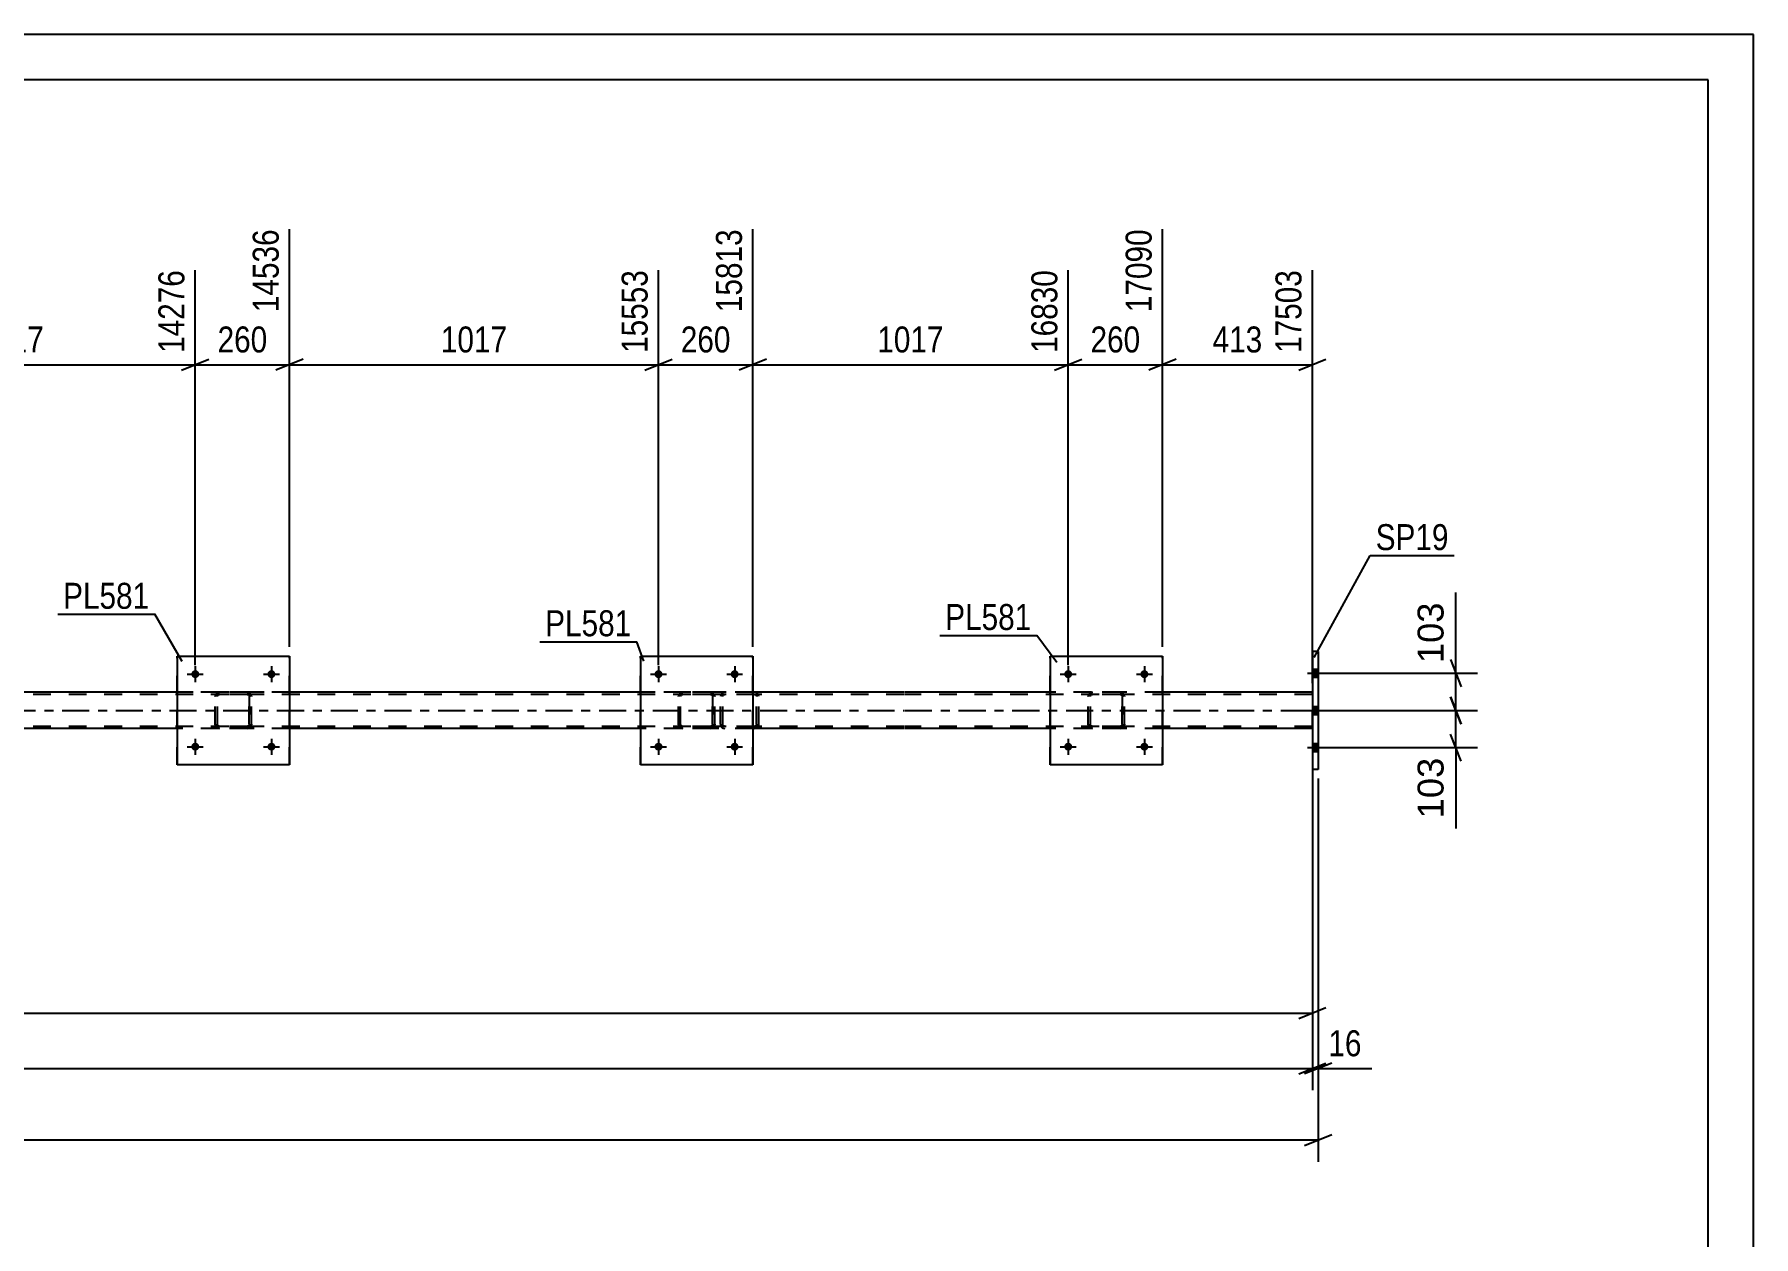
# Model space of a CAD drawing. Header units: millimetres. Extents: x -116 to 725, y -402 to 192.
# Drawn here: x 535.7 to 725.3, y 59.2 to 191.7 of the extents above; entities that cross this region are included whole.
import ezdxf

# ---------------------------------------------------------------- set-up
doc = ezdxf.new("R2010")
doc.units = ezdxf.units.MM
doc.linetypes.add('DXK_LINE_DOT2', pattern=[3.9198, 1.9599, -1.9599])
doc.linetypes.add('DXK_LINE_DOT3', pattern=[5.9187, 2.979, -0.9799, 0.9799, -0.9799])
doc.styles.add('Arial', font='ARIAL.TTF', dxfattribs={"height": 0.2})
doc.styles.add('Arial Narrow', font='ARIALN.TTF', dxfattribs={"height": 0.2})

# ---------------------------------------------------------------- blocks, each defined once
blk = doc.blocks.new('Unknown-200057545-1133')
at = {"color": 5, "linetype": 'Continuous'}
for p, q in [((725.28, 191.75), (-115.72, 191.75)), ((725.28, -402.25), (725.28, 191.75)), ((720.28, 186.75), (-110.72, 186.75)), ((720.28, -397.25), (720.28, 186.75))]:
    blk.add_line(p, q, dxfattribs=at)
blk = doc.blocks.new('Bolt-200057545-6669 - 6662')
at = {"linetype": 'Continuous'}
for points in [[(650.14, 113.19, -1), (649.26, 113.19, -1)], [(658.54, 113.19, -1), (657.66, 113.19, -1)]]:
    blk.add_hatch(color=1, dxfattribs=at).paths.add_polyline_path(points)
at = {"color": 1, "linetype": 'Continuous'}
for p, q in [((649.7, 114.07), (649.7, 112.31)), ((658.1, 114.07), (658.1, 112.31)), ((648.82, 113.19), (650.58, 113.19)), ((657.22, 113.19), (658.98, 113.19))]:
    blk.add_line(p, q, dxfattribs=at)
blk = doc.blocks.new('Part-200057545-6709 - 6662')
at = {"color": 7, "linetype": 'DXK_LINE_DOT2'}
for p, q in [((651.9, 118.71), (651.93, 118.89)), ((651.93, 118.89), (651.9, 118.71)), ((651.9, 115.67), (651.9, 118.71)), ((651.9, 115.67), (651.9, 118.71)), ((652.14, 118.71), (652.16, 118.8)), ((652.14, 115.67), (652.14, 118.71)), ((652.14, 115.67), (652.14, 118.71)), ((652.16, 118.8), (652.21, 118.88)), ((652.19, 119.15), (652.38, 119.19)), ((652.38, 119.19), (652.19, 119.15)), ((652.21, 118.88), (652.29, 118.93)), ((652.29, 118.93), (652.38, 118.95)), ((655.42, 119.19), (652.38, 119.19)), ((655.42, 118.95), (652.38, 118.95)), ((655.42, 119.19), (655.6, 119.15)), ((655.6, 119.15), (655.42, 119.19)), ((655.42, 118.95), (655.51, 118.93)), ((655.51, 118.93), (655.59, 118.88)), ((655.59, 118.88), (655.64, 118.8)), ((655.64, 118.8), (655.66, 118.71)), ((655.66, 115.67), (655.66, 118.71)), ((655.66, 118.71), (655.66, 115.67)), ((655.86, 118.89), (655.9, 118.71)), ((655.9, 118.71), (655.86, 118.89)), ((655.9, 115.67), (655.9, 118.71)), ((655.9, 115.67), (655.9, 118.71)), ((651.93, 115.48), (651.9, 115.67)), ((651.9, 115.67), (651.93, 115.48)), ((652.16, 115.57), (652.14, 115.67)), ((655.66, 115.67), (655.64, 115.57)), ((655.9, 115.67), (655.86, 115.48)), ((655.86, 115.48), (655.9, 115.67)), ((652.21, 115.5), (652.16, 115.57)), ((652.38, 115.19), (652.19, 115.22)), ((652.19, 115.22), (652.38, 115.19)), ((652.29, 115.44), (652.21, 115.5)), ((652.38, 115.43), (652.29, 115.44)), ((655.42, 115.43), (652.38, 115.43)), ((655.42, 115.19), (652.38, 115.19)), ((655.51, 115.44), (655.42, 115.43)), ((655.6, 115.22), (655.42, 115.19)), ((655.42, 115.19), (655.6, 115.22)), ((655.59, 115.5), (655.51, 115.44)), ((655.64, 115.57), (655.59, 115.5))]:
    blk.add_line(p, q, dxfattribs=at)
at = {"color": 7, "linetype": 'DXK_LINE_DOT3'}
blk.add_line((653.9, 117.19), (653.9, 117.19), dxfattribs=at)
at = {"color": 7, "linetype": 'DXK_LINE_DOT2'}
for centre, start, end in [((652.38, 118.71), 112.5, 157.5), ((652.38, 118.71), 112.5, 157.5), ((655.42, 118.71), 22.5, 67.5), ((655.42, 118.71), 22.5, 67.5), ((652.38, 115.67), 202.5, 247.5), ((652.38, 115.67), 202.5, 247.5), ((655.42, 115.67), 292.5, 337.5), ((655.42, 115.67), 292.5, 337.5)]:
    blk.add_arc(centre, 0.48, start, end, dxfattribs=at)
blk = doc.blocks.new('Bolt-200057545-6668 - 6662')
at = {"linetype": 'Continuous'}
for points in [[(650.14, 121.19, -1), (649.26, 121.19, -1)], [(658.54, 121.19, -1), (657.66, 121.19, -1)]]:
    blk.add_hatch(color=1, dxfattribs=at).paths.add_polyline_path(points)
at = {"color": 1, "linetype": 'Continuous'}
for p, q in [((649.7, 122.07), (649.7, 120.31)), ((658.1, 122.07), (658.1, 120.31)), ((648.82, 121.19), (650.58, 121.19)), ((657.22, 121.19), (658.98, 121.19))]:
    blk.add_line(p, q, dxfattribs=at)
blk = doc.blocks.new('Bolt-200057545-6670 - 6662')
at = {"linetype": 'Continuous'}
for points in [[(604.96, 121.19, -1), (604.08, 121.19, -1)], [(613.36, 121.19, -1), (612.48, 121.19, -1)]]:
    blk.add_hatch(color=1, dxfattribs=at).paths.add_polyline_path(points)
at = {"color": 1, "linetype": 'Continuous'}
for p, q in [((604.52, 122.07), (604.52, 120.31)), ((612.92, 122.07), (612.92, 120.31)), ((603.64, 121.19), (605.4, 121.19)), ((612.04, 121.19), (613.8, 121.19))]:
    blk.add_line(p, q, dxfattribs=at)
blk = doc.blocks.new('Bolt-200057545-6671 - 6662')
at = {"linetype": 'Continuous'}
for points in [[(604.96, 113.19, -1), (604.08, 113.19, -1)], [(613.36, 113.19, -1), (612.48, 113.19, -1)]]:
    blk.add_hatch(color=1, dxfattribs=at).paths.add_polyline_path(points)
at = {"color": 1, "linetype": 'Continuous'}
for p, q in [((604.52, 114.07), (604.52, 112.31)), ((612.92, 114.07), (612.92, 112.31)), ((603.64, 113.19), (605.4, 113.19)), ((612.04, 113.19), (613.8, 113.19))]:
    blk.add_line(p, q, dxfattribs=at)
blk = doc.blocks.new('Bolt-200057545-6672 - 6662')
at = {"linetype": 'Continuous'}
for points in [[(553.88, 121.19, -1), (553, 121.19, -1)], [(562.28, 121.19, -1), (561.4, 121.19, -1)]]:
    blk.add_hatch(color=1, dxfattribs=at).paths.add_polyline_path(points)
at = {"color": 1, "linetype": 'Continuous'}
for p, q in [((553.44, 122.07), (553.44, 120.31)), ((561.84, 122.07), (561.84, 120.31)), ((552.56, 121.19), (554.32, 121.19)), ((560.96, 121.19), (562.72, 121.19))]:
    blk.add_line(p, q, dxfattribs=at)
blk = doc.blocks.new('Bolt-200057545-6673 - 6662')
at = {"linetype": 'Continuous'}
for points in [[(553.88, 113.19, -1), (553, 113.19, -1)], [(562.28, 113.19, -1), (561.4, 113.19, -1)]]:
    blk.add_hatch(color=1, dxfattribs=at).paths.add_polyline_path(points)
at = {"color": 1, "linetype": 'Continuous'}
for p, q in [((553.44, 114.07), (553.44, 112.31)), ((561.84, 114.07), (561.84, 112.31)), ((552.56, 113.19), (554.32, 113.19)), ((560.96, 113.19), (562.72, 113.19))]:
    blk.add_line(p, q, dxfattribs=at)
blk = doc.blocks.new('Part-200057545-6708 - 6662')
at = {"color": 2, "linetype": 'Continuous'}
for p, q in [((647.7, 123.19), (647.7, 111.19)), ((647.7, 123.19), (660.1, 123.19)), ((660.1, 123.19), (660.1, 111.19)), ((660.1, 111.19), (647.7, 111.19))]:
    blk.add_line(p, q, dxfattribs=at)
at = {"color": 7, "linetype": 'DXK_LINE_DOT2'}
for p, q in [((647.7, 111.19), (647.7, 123.19)), ((660.1, 111.19), (660.1, 123.19))]:
    blk.add_line(p, q, dxfattribs=at)
blk = doc.blocks.new('Part-200057545-6714 - 6662')
at = {"color": 2, "linetype": 'Continuous'}
for p, q in [((602.52, 123.19), (602.52, 111.19)), ((602.52, 123.19), (614.92, 123.19)), ((614.92, 123.19), (614.92, 111.19)), ((614.92, 111.19), (602.52, 111.19))]:
    blk.add_line(p, q, dxfattribs=at)
at = {"color": 7, "linetype": 'DXK_LINE_DOT2'}
for p, q in [((602.52, 111.19), (602.52, 123.19)), ((614.92, 111.19), (614.92, 123.19))]:
    blk.add_line(p, q, dxfattribs=at)
blk = doc.blocks.new('Part-200057545-6715 - 6662')
at = {"color": 7, "linetype": 'DXK_LINE_DOT2'}
for p, q in [((606.72, 118.71), (606.75, 118.89)), ((606.75, 118.89), (606.72, 118.71)), ((606.72, 115.67), (606.72, 118.71)), ((606.72, 115.67), (606.72, 118.71)), ((606.96, 118.71), (606.98, 118.8)), ((606.96, 115.67), (606.96, 118.71)), ((606.96, 115.67), (606.96, 118.71)), ((606.98, 118.8), (607.03, 118.88)), ((607.01, 119.15), (607.2, 119.19)), ((607.2, 119.19), (607.01, 119.15)), ((607.03, 118.88), (607.11, 118.93)), ((607.11, 118.93), (607.2, 118.95)), ((610.24, 119.19), (607.2, 119.19)), ((610.24, 118.95), (607.2, 118.95)), ((610.24, 119.19), (610.42, 119.15)), ((610.42, 119.15), (610.24, 119.19)), ((610.24, 118.95), (610.33, 118.93)), ((610.33, 118.93), (610.41, 118.88)), ((610.41, 118.88), (610.46, 118.8)), ((610.46, 118.8), (610.48, 118.71)), ((610.48, 115.67), (610.48, 118.71)), ((610.48, 118.71), (610.48, 115.67)), ((610.68, 118.89), (610.72, 118.71)), ((610.72, 118.71), (610.68, 118.89)), ((610.72, 115.67), (610.72, 118.71)), ((610.72, 115.67), (610.72, 118.71)), ((606.75, 115.48), (606.72, 115.67)), ((606.72, 115.67), (606.75, 115.48)), ((606.98, 115.57), (606.96, 115.67)), ((610.48, 115.67), (610.46, 115.57)), ((610.72, 115.67), (610.68, 115.48)), ((610.68, 115.48), (610.72, 115.67)), ((607.03, 115.5), (606.98, 115.57)), ((607.2, 115.19), (607.01, 115.22)), ((607.01, 115.22), (607.2, 115.19)), ((607.11, 115.44), (607.03, 115.5)), ((607.2, 115.43), (607.11, 115.44)), ((610.24, 115.43), (607.2, 115.43)), ((610.24, 115.19), (607.2, 115.19)), ((610.33, 115.44), (610.24, 115.43)), ((610.42, 115.22), (610.24, 115.19)), ((610.24, 115.19), (610.42, 115.22)), ((610.41, 115.5), (610.33, 115.44)), ((610.46, 115.57), (610.41, 115.5))]:
    blk.add_line(p, q, dxfattribs=at)
at = {"color": 7, "linetype": 'DXK_LINE_DOT3'}
blk.add_line((608.72, 117.19), (608.72, 117.19), dxfattribs=at)
at = {"color": 7, "linetype": 'DXK_LINE_DOT2'}
for centre, start, end in [((607.2, 118.71), 112.5, 157.5), ((607.2, 118.71), 112.5, 157.5), ((610.24, 118.71), 22.5, 67.5), ((610.24, 118.71), 22.5, 67.5), ((607.2, 115.67), 202.5, 247.5), ((607.2, 115.67), 202.5, 247.5), ((610.24, 115.67), 292.5, 337.5), ((610.24, 115.67), 292.5, 337.5)]:
    blk.add_arc(centre, 0.48, start, end, dxfattribs=at)
blk = doc.blocks.new('Part-200057545-6720 - 6662')
at = {"color": 2, "linetype": 'Continuous'}
for p, q in [((551.44, 123.19), (551.44, 111.19)), ((551.44, 123.19), (563.84, 123.19)), ((563.84, 123.19), (563.84, 111.19)), ((563.84, 111.19), (551.44, 111.19))]:
    blk.add_line(p, q, dxfattribs=at)
at = {"color": 7, "linetype": 'DXK_LINE_DOT2'}
for p, q in [((551.44, 111.19), (551.44, 123.19)), ((563.84, 111.19), (563.84, 123.19))]:
    blk.add_line(p, q, dxfattribs=at)
blk = doc.blocks.new('Part-200057545-6721 - 6662')
at = {"color": 7, "linetype": 'DXK_LINE_DOT2'}
for p, q in [((555.64, 118.71), (555.67, 118.89)), ((555.67, 118.89), (555.64, 118.71)), ((555.64, 115.67), (555.64, 118.71)), ((555.64, 115.67), (555.64, 118.71)), ((555.88, 118.71), (555.9, 118.8)), ((555.88, 115.67), (555.88, 118.71)), ((555.88, 115.67), (555.88, 118.71)), ((555.9, 118.8), (555.95, 118.88)), ((555.93, 119.15), (556.12, 119.19)), ((556.12, 119.19), (555.93, 119.15)), ((555.95, 118.88), (556.03, 118.93)), ((556.03, 118.93), (556.12, 118.95)), ((559.16, 119.19), (556.12, 119.19)), ((559.16, 118.95), (556.12, 118.95)), ((559.16, 119.19), (559.34, 119.15)), ((559.34, 119.15), (559.16, 119.19)), ((559.16, 118.95), (559.25, 118.93)), ((559.25, 118.93), (559.33, 118.88)), ((559.33, 118.88), (559.38, 118.8)), ((559.38, 118.8), (559.4, 118.71)), ((559.4, 115.67), (559.4, 118.71)), ((559.4, 118.71), (559.4, 115.67)), ((559.6, 118.89), (559.64, 118.71)), ((559.64, 118.71), (559.6, 118.89)), ((559.64, 115.67), (559.64, 118.71)), ((559.64, 115.67), (559.64, 118.71)), ((555.67, 115.48), (555.64, 115.67)), ((555.64, 115.67), (555.67, 115.48)), ((555.9, 115.57), (555.88, 115.67)), ((559.4, 115.67), (559.38, 115.57)), ((559.64, 115.67), (559.6, 115.48)), ((559.6, 115.48), (559.64, 115.67)), ((555.95, 115.5), (555.9, 115.57)), ((556.12, 115.19), (555.93, 115.22)), ((555.93, 115.22), (556.12, 115.19)), ((556.03, 115.44), (555.95, 115.5)), ((556.12, 115.43), (556.03, 115.44)), ((559.16, 115.43), (556.12, 115.43)), ((559.16, 115.19), (556.12, 115.19)), ((559.25, 115.44), (559.16, 115.43)), ((559.34, 115.22), (559.16, 115.19)), ((559.16, 115.19), (559.34, 115.22)), ((559.33, 115.5), (559.25, 115.44)), ((559.38, 115.57), (559.33, 115.5))]:
    blk.add_line(p, q, dxfattribs=at)
at = {"color": 7, "linetype": 'DXK_LINE_DOT3'}
blk.add_line((557.64, 117.19), (557.64, 117.19), dxfattribs=at)
at = {"color": 7, "linetype": 'DXK_LINE_DOT2'}
for centre, start, end in [((556.12, 118.71), 112.5, 157.5), ((556.12, 118.71), 112.5, 157.5), ((559.16, 118.71), 22.5, 67.5), ((559.16, 118.71), 22.5, 67.5), ((556.12, 115.67), 202.5, 247.5), ((556.12, 115.67), 202.5, 247.5), ((559.16, 115.67), 292.5, 337.5), ((559.16, 115.67), 292.5, 337.5)]:
    blk.add_arc(centre, 0.48, start, end, dxfattribs=at)
blk = doc.blocks.new('Part-200057545-6803 - 6662')
at = {"color": 2, "linetype": 'Continuous'}
for p, q in [((677.26, 123.69), (676.62, 123.69)), ((676.62, 123.69), (676.62, 110.69)), ((677.26, 123.69), (677.26, 110.69)), ((677.26, 110.69), (676.62, 110.69))]:
    blk.add_line(p, q, dxfattribs=at)
blk = doc.blocks.new('Part-200057545-6877 - 6662')
at = {"color": 7, "linetype": 'DXK_LINE_DOT2'}
for p, q in [((631.6, 118.95), (-17.58, 118.95)), ((631.6, 119.19), (-5.77, 119.19)), ((563.84, 119.19), (551.44, 119.19)), ((614.92, 119.19), (602.52, 119.19)), ((660.1, 119.19), (631.7, 119.19)), ((676.62, 118.95), (631.7, 118.95)), ((660.1, 119.19), (647.7, 119.19)), ((676.62, 115.19), (676.62, 119.19)), ((631.6, 115.43), (-17.58, 115.43)), ((563.84, 115.19), (551.44, 115.19)), ((614.92, 115.19), (602.52, 115.19)), ((676.62, 115.43), (631.7, 115.43)), ((660.1, 115.19), (647.7, 115.19))]:
    blk.add_line(p, q, dxfattribs=at)
at = {"color": 2, "linetype": 'Continuous'}
for p, q in [((551.44, 119.19), (512.76, 119.19)), ((602.52, 119.19), (563.84, 119.19)), ((631.6, 119.19), (614.92, 119.19)), ((647.7, 119.19), (631.7, 119.19)), ((676.62, 119.19), (660.1, 119.19)), ((551.44, 115.19), (512.76, 115.19)), ((602.52, 115.19), (563.84, 115.19)), ((631.6, 115.19), (614.92, 115.19)), ((647.7, 115.19), (631.7, 115.19)), ((676.62, 115.19), (660.1, 115.19))]:
    blk.add_line(p, q, dxfattribs=at)
at = {"color": 7, "linetype": 'DXK_LINE_DOT3'}
for p, q in [((-17.58, 117.19), (631.6, 117.19)), ((631.7, 117.19), (676.62, 117.19))]:
    blk.add_line(p, q, dxfattribs=at)
blk = doc.blocks.new('Part-200057545-6895 - 6662')
at = {"color": 7, "linetype": 'DXK_LINE_DOT2'}
for p, q in [((615.09, 119.19), (609.69, 119.19)), ((615.09, 118.95), (609.69, 118.95)), ((611.38, 118.89), (611.34, 118.71)), ((611.34, 115.67), (611.34, 118.71)), ((611.6, 118.71), (611.62, 118.8)), ((611.6, 115.67), (611.6, 118.71)), ((611.62, 118.8), (611.67, 118.88)), ((611.85, 119.19), (611.66, 119.15)), ((611.67, 118.88), (611.75, 118.93)), ((611.75, 118.93), (611.85, 118.95)), ((615.28, 119.15), (615.09, 119.19)), ((615.09, 118.95), (615.19, 118.93)), ((615.19, 118.93), (615.27, 118.88)), ((615.27, 118.88), (615.32, 118.8)), ((615.32, 118.8), (615.34, 118.71)), ((615.34, 115.67), (615.34, 118.71)), ((615.56, 118.88), (615.56, 118.89)), ((615.6, 118.71), (615.56, 118.88)), ((615.6, 115.67), (615.6, 118.71)), ((611.34, 115.67), (611.38, 115.48)), ((611.62, 115.57), (611.6, 115.67)), ((615.34, 115.67), (615.32, 115.57)), ((615.56, 115.48), (615.6, 115.67)), ((615.09, 115.43), (609.69, 115.43)), ((615.09, 115.19), (609.69, 115.19)), ((611.67, 115.5), (611.62, 115.57)), ((611.66, 115.22), (611.85, 115.19)), ((611.75, 115.44), (611.67, 115.5)), ((611.85, 115.43), (611.75, 115.44)), ((615.19, 115.44), (615.09, 115.43)), ((615.09, 115.19), (615.28, 115.22)), ((615.27, 115.5), (615.19, 115.44)), ((615.32, 115.57), (615.27, 115.5))]:
    blk.add_line(p, q, dxfattribs=at)
for centre, start, end in [((611.83, 118.69), 110.7583, 155.68), ((615.11, 118.69), 24.32, 69.2417), ((611.83, 115.69), 204.32, 249.2417), ((615.11, 115.69), 290.7583, 335.68)]:
    blk.add_arc(centre, 0.496, start, end, dxfattribs=at)
blk = doc.blocks.new('Bolt-200057545-6935 - 6662')
at = {"linetype": 'Continuous'}
for points in [[(677.26, 120.85), (677.26, 121.73), (676.62, 121.73), (676.62, 120.85)], [(677.26, 120.85), (677.26, 121.73), (676.62, 121.73), (676.62, 120.85)], [(677.26, 120.85), (677.26, 121.73), (676.62, 121.73), (676.62, 120.85)], [(677.26, 116.75), (677.26, 117.63), (676.62, 117.63), (676.62, 116.75)], [(677.26, 116.75), (677.26, 117.63), (676.62, 117.63), (676.62, 116.75)], [(677.26, 112.65), (677.26, 113.53), (676.62, 113.53), (676.62, 112.65)], [(677.26, 112.65), (677.26, 113.53), (676.62, 113.53), (676.62, 112.65)], [(677.26, 112.65), (677.26, 113.53), (676.62, 113.53), (676.62, 112.65)]]:
    blk.add_hatch(color=1, dxfattribs=at).paths.add_polyline_path(points)
at = {"color": 1, "linetype": 'Continuous'}
for p, q in [((676.62, 121.73), (677.26, 121.73)), ((676.62, 121.73), (677.26, 121.73)), ((676.62, 121.73), (677.26, 121.73)), ((676.1, 121.29), (679.42, 121.29)), ((676.1, 121.29), (679.42, 121.29)), ((676.1, 121.29), (679.42, 121.29)), ((676.62, 120.85), (677.26, 120.85)), ((676.62, 120.85), (677.26, 120.85)), ((676.62, 120.85), (677.26, 120.85)), ((676.62, 117.63), (677.26, 117.63)), ((676.62, 117.63), (677.26, 117.63)), ((676.1, 117.19), (679.42, 117.19)), ((676.1, 117.19), (679.42, 117.19)), ((676.62, 116.75), (677.26, 116.75)), ((676.62, 116.75), (677.26, 116.75)), ((676.1, 113.09), (679.42, 113.09)), ((676.1, 113.09), (679.42, 113.09)), ((676.1, 113.09), (679.42, 113.09)), ((676.62, 113.53), (677.26, 113.53)), ((676.62, 113.53), (677.26, 113.53)), ((676.62, 113.53), (677.26, 113.53)), ((676.62, 112.65), (677.26, 112.65)), ((676.62, 112.65), (677.26, 112.65)), ((676.62, 112.65), (677.26, 112.65))]:
    blk.add_line(p, q, dxfattribs=at)
blk = doc.blocks.new('StraightDimension-200057545-18247 - 6662')
at = {"color": 7, "linetype": 'Continuous'}
for p, q in [((660.1, 124.19), (660.1, 170.26)), ((676.62, 120.19), (676.62, 165.76)), ((661.6, 155.92), (658.6, 154.72)), ((675.12, 154.72), (678.12, 155.92)), ((660.1, 155.32), (676.62, 155.32))]:
    blk.add_line(p, q, dxfattribs=at)
at = {"color": 0}
blk.add_wipeout([(671.7, 156.07), (671.7, 160.27), (665.02, 160.27), (665.02, 156.07)], dxfattribs=at)
at = {"color": 0, "linetype": 'Continuous'}
blk.add_wipeout([(676.02, 166.36), (671.82, 166.36), (671.82, 156.02), (676.02, 156.02)], dxfattribs=at)
at = {"color": 3, "linetype": 'Continuous', "style": 'Arial Narrow'}
blk.add_text('17503', height=2.863, rotation=90.0002, dxfattribs=at).set_placement((675.42, 156.62))
at = {"color": 3, "style": 'Arial Narrow'}
blk.add_text('413', height=2.863, dxfattribs=at).set_placement((665.62, 156.67))
blk = doc.blocks.new('StraightDimension-200057545-18249 - 6662')
at = {"color": 7, "linetype": 'Continuous'}
for p, q in [((614.92, 124.19), (614.92, 170.26)), ((649.7, 122.19), (649.7, 165.76)), ((616.42, 155.92), (613.42, 154.72)), ((648.2, 154.72), (651.2, 155.92)), ((614.92, 155.32), (649.7, 155.32))]:
    blk.add_line(p, q, dxfattribs=at)
at = {"color": 0, "linetype": 'Continuous'}
blk.add_wipeout([(649.1, 166.36), (644.9, 166.36), (644.9, 156.02), (649.1, 156.02)], dxfattribs=at)
at = {"color": 0}
blk.add_wipeout([(636.56, 156.07), (636.56, 160.27), (628.05, 160.27), (628.05, 156.07)], dxfattribs=at)
at = {"color": 3, "linetype": 'Continuous', "style": 'Arial Narrow'}
blk.add_text('16830', height=2.863, rotation=90.0002, dxfattribs=at).set_placement((648.5, 156.62))
at = {"color": 3, "style": 'Arial Narrow'}
blk.add_text('1017', height=2.863, dxfattribs=at).set_placement((628.65, 156.67))
blk = doc.blocks.new('StraightDimension-200057545-18250 - 6662')
at = {"color": 7, "linetype": 'Continuous'}
for p, q in [((614.92, 124.19), (614.92, 170.26)), ((604.52, 122.19), (604.52, 165.76)), ((603.02, 154.72), (606.02, 155.92)), ((616.42, 155.92), (613.42, 154.72)), ((604.52, 155.32), (614.92, 155.32))]:
    blk.add_line(p, q, dxfattribs=at)
at = {"color": 0}
blk.add_wipeout([(613.06, 156.07), (613.06, 160.27), (606.38, 160.27), (606.38, 156.07)], dxfattribs=at)
at = {"color": 0, "linetype": 'Continuous'}
blk.add_wipeout([(614.32, 170.86), (610.12, 170.86), (610.12, 160.52), (614.32, 160.52)], dxfattribs=at)
at = {"color": 3, "linetype": 'Continuous', "style": 'Arial Narrow'}
blk.add_text('15813', height=2.863, rotation=90.0002, dxfattribs=at).set_placement((613.72, 161.12))
at = {"color": 3, "style": 'Arial Narrow'}
blk.add_text('260', height=2.863, dxfattribs=at).set_placement((606.98, 156.67))
blk = doc.blocks.new('StraightDimension-200057545-18251 - 6662')
at = {"color": 7, "linetype": 'Continuous'}
for p, q in [((563.84, 124.19), (563.84, 170.26)), ((604.52, 122.19), (604.52, 165.76)), ((565.34, 155.92), (562.34, 154.72)), ((603.02, 154.72), (606.02, 155.92)), ((563.84, 155.32), (604.52, 155.32))]:
    blk.add_line(p, q, dxfattribs=at)
at = {"color": 0, "linetype": 'Continuous'}
blk.add_wipeout([(603.92, 166.36), (599.72, 166.36), (599.72, 156.02), (603.92, 156.02)], dxfattribs=at)
at = {"color": 0}
blk.add_wipeout([(588.43, 156.07), (588.43, 160.27), (579.92, 160.27), (579.92, 156.07)], dxfattribs=at)
at = {"color": 3, "linetype": 'Continuous', "style": 'Arial Narrow'}
blk.add_text('15553', height=2.863, rotation=90.0002, dxfattribs=at).set_placement((603.32, 156.62))
at = {"color": 3, "style": 'Arial Narrow'}
blk.add_text('1017', height=2.863, dxfattribs=at).set_placement((580.52, 156.67))
blk = doc.blocks.new('StraightDimension-200057545-6996 - 6662')
at = {"color": 7, "linetype": 'Continuous'}
for p, q in [((691.84, 118.69), (693.04, 115.69)), ((678.79, 117.19), (694.84, 117.19)), ((692.44, 113.09), (692.44, 117.19)), ((693.04, 111.59), (691.84, 114.59)), ((678.79, 113.09), (694.84, 113.09))]:
    blk.add_line(p, q, dxfattribs=at)
at = {"color": 0}
blk.add_wipeout([(691.69, 112.56), (687.49, 112.56), (687.49, 104.69), (691.69, 104.69)], dxfattribs=at)
at = {"color": 7, "linetype": 'Continuous'}
blk.add_line((692.44, 113.09), (692.44, 104.17), dxfattribs=at)
blk.add_line((692.44, 113.09), (692.44, 104.17), dxfattribs=at)
at = {"color": 3, "style": 'Arial'}
blk.add_text('103', height=2.865, rotation=90.0002, dxfattribs=at).set_placement((691.09, 105.29))
blk = doc.blocks.new('StraightDimension-200057545-7006 - 6662')
at = {"color": 7, "linetype": 'Continuous'}
for p, q in [((691.84, 122.79), (693.04, 119.79)), ((678.99, 121.29), (694.84, 121.29)), ((692.44, 117.19), (692.44, 121.29)), ((693.04, 115.69), (691.84, 118.69)), ((678.79, 117.19), (694.84, 117.19))]:
    blk.add_line(p, q, dxfattribs=at)
at = {"color": 0}
blk.add_wipeout([(691.69, 129.68), (687.49, 129.68), (687.49, 121.81), (691.69, 121.81)], dxfattribs=at)
at = {"color": 7, "linetype": 'Continuous'}
blk.add_line((692.44, 121.29), (692.44, 130.21), dxfattribs=at)
blk.add_line((692.44, 121.29), (692.44, 130.21), dxfattribs=at)
at = {"color": 3, "style": 'Arial'}
blk.add_text('103', height=2.865, rotation=90.0002, dxfattribs=at).set_placement((691.09, 122.41))
blk = doc.blocks.new('StraightDimension-200057545-7211 - 6662')
at = {"color": 7, "linetype": 'Continuous'}
for p, q in [((677.26, 109.69), (677.26, 67.42)), ((675.76, 69.22), (678.76, 70.42)), ((-18.22, 69.82), (677.26, 69.82))]:
    blk.add_line(p, q, dxfattribs=at)
blk = doc.blocks.new('StraightDimension-200057545-11873 - 6662')
at = {"color": 7, "linetype": 'Continuous'}
for p, q in [((676.62, 109.69), (676.62, 75.3)), ((675.12, 77.1), (678.12, 78.3)), ((-17.58, 77.7), (676.62, 77.7))]:
    blk.add_line(p, q, dxfattribs=at)
blk = doc.blocks.new('StraightDimension-200057545-11872 - 6662')
at = {"color": 7, "linetype": 'Continuous'}
for p, q in [((676.62, 109.69), (676.62, 75.3)), ((677.26, 109.69), (677.26, 75.3)), ((675.12, 77.1), (678.12, 78.3)), ((678.76, 78.3), (675.76, 77.1)), ((676.62, 77.7), (677.26, 77.7))]:
    blk.add_line(p, q, dxfattribs=at)
at = {"color": 0}
blk.add_wipeout([(682.64, 78.45), (682.64, 82.65), (677.79, 82.65), (677.79, 78.45)], dxfattribs=at)
at = {"color": 7, "linetype": 'Continuous'}
blk.add_line((677.26, 77.7), (683.17, 77.7), dxfattribs=at)
blk.add_line((677.26, 77.7), (683.17, 77.7), dxfattribs=at)
at = {"color": 3, "style": 'Arial Narrow'}
blk.add_text('16', height=2.863, dxfattribs=at).set_placement((678.39, 79.05))
blk = doc.blocks.new('StraightDimension-200057545-18202 - 6662')
at = {"color": 7, "linetype": 'Continuous'}
for p, q in [((676.62, 114.19), (676.62, 81.42)), ((106.15, 83.82), (676.62, 83.82)), ((675.12, 83.22), (678.12, 84.42))]:
    blk.add_line(p, q, dxfattribs=at)
blk = doc.blocks.new('StraightDimension-200057545-18248 - 6662')
at = {"color": 7, "linetype": 'Continuous'}
for p, q in [((660.1, 124.19), (660.1, 170.26)), ((649.7, 122.19), (649.7, 165.76)), ((648.2, 154.72), (651.2, 155.92)), ((661.6, 155.92), (658.6, 154.72)), ((649.7, 155.32), (660.1, 155.32))]:
    blk.add_line(p, q, dxfattribs=at)
at = {"color": 0}
blk.add_wipeout([(658.24, 156.07), (658.24, 160.27), (651.56, 160.27), (651.56, 156.07)], dxfattribs=at)
at = {"color": 0, "linetype": 'Continuous'}
blk.add_wipeout([(659.5, 170.86), (655.3, 170.86), (655.3, 160.52), (659.5, 160.52)], dxfattribs=at)
at = {"color": 3, "linetype": 'Continuous', "style": 'Arial Narrow'}
blk.add_text('17090', height=2.863, rotation=90.0002, dxfattribs=at).set_placement((658.9, 161.12))
at = {"color": 3, "style": 'Arial Narrow'}
blk.add_text('260', height=2.863, dxfattribs=at).set_placement((652.16, 156.67))
blk = doc.blocks.new('StraightDimension-200057545-18252 - 6662')
at = {"color": 7, "linetype": 'Continuous'}
for p, q in [((563.84, 124.19), (563.84, 170.26)), ((553.44, 122.19), (553.44, 165.76)), ((551.94, 154.72), (554.94, 155.92)), ((565.34, 155.92), (562.34, 154.72)), ((553.44, 155.32), (563.84, 155.32))]:
    blk.add_line(p, q, dxfattribs=at)
at = {"color": 0}
blk.add_wipeout([(561.98, 156.07), (561.98, 160.27), (555.3, 160.27), (555.3, 156.07)], dxfattribs=at)
at = {"color": 0, "linetype": 'Continuous'}
blk.add_wipeout([(563.24, 170.86), (559.04, 170.86), (559.04, 160.52), (563.24, 160.52)], dxfattribs=at)
at = {"color": 3, "linetype": 'Continuous', "style": 'Arial Narrow'}
blk.add_text('14536', height=2.863, rotation=90.0002, dxfattribs=at).set_placement((562.64, 161.12))
at = {"color": 3, "style": 'Arial Narrow'}
blk.add_text('260', height=2.863, dxfattribs=at).set_placement((555.9, 156.67))
blk = doc.blocks.new('StraightDimension-200057545-18253 - 6662')
at = {"color": 7, "linetype": 'Continuous'}
for p, q in [((512.76, 124.19), (512.76, 170.26)), ((553.44, 122.19), (553.44, 165.76)), ((514.26, 155.92), (511.26, 154.72)), ((551.94, 154.72), (554.94, 155.92)), ((512.76, 155.32), (553.44, 155.32))]:
    blk.add_line(p, q, dxfattribs=at)
at = {"color": 0, "linetype": 'Continuous'}
blk.add_wipeout([(552.84, 166.36), (548.64, 166.36), (548.64, 156.02), (552.84, 156.02)], dxfattribs=at)
at = {"color": 0}
blk.add_wipeout([(537.35, 156.07), (537.35, 160.27), (528.84, 160.27), (528.84, 156.07)], dxfattribs=at)
at = {"color": 3, "linetype": 'Continuous', "style": 'Arial Narrow'}
blk.add_text('14276', height=2.863, rotation=90.0002, dxfattribs=at).set_placement((552.24, 156.62))
at = {"color": 3, "style": 'Arial Narrow'}
blk.add_text('1017', height=2.863, dxfattribs=at).set_placement((529.44, 156.67))
blk = doc.blocks.new('Mark-200057545-6704 - 6662')
at = {"color": 0}
blk.add_wipeout([(645.65, 126.06), (645.65, 129.06), (636.14, 129.06), (636.14, 126.06)], dxfattribs=at)
blk.add_wipeout([(645.65, 126.06), (645.65, 129.06), (636.14, 129.06), (636.14, 126.06)], dxfattribs=at)
at = {"color": 30, "linetype": 'Continuous'}
for p in [(635.54, 125.46), (648.44, 122.49)]:
    blk.add_line(p, (646.25, 125.46), dxfattribs=at)
at = {"color": 3, "style": 'Arial Narrow'}
blk.add_text('PL581', height=2.863, dxfattribs=at).set_placement((636.14, 126.06))
blk = doc.blocks.new('Mark-200057545-6710 - 6662')
at = {"color": 0}
blk.add_wipeout([(601.54, 125.37), (601.54, 128.37), (592.03, 128.37), (592.03, 125.37)], dxfattribs=at)
blk.add_wipeout([(601.54, 125.37), (601.54, 128.37), (592.03, 128.37), (592.03, 125.37)], dxfattribs=at)
at = {"color": 30, "linetype": 'Continuous'}
for p in [(591.43, 124.77), (602.9, 122.63)]:
    blk.add_line(p, (602.14, 124.77), dxfattribs=at)
at = {"color": 3, "style": 'Arial Narrow'}
blk.add_text('PL581', height=2.863, dxfattribs=at).set_placement((592.03, 125.37))
blk = doc.blocks.new('Mark-200057545-6716 - 6662')
at = {"color": 0}
blk.add_wipeout([(548.38, 128.4), (548.38, 131.4), (538.87, 131.4), (538.87, 128.4)], dxfattribs=at)
blk.add_wipeout([(548.38, 128.4), (548.38, 131.4), (538.87, 131.4), (538.87, 128.4)], dxfattribs=at)
at = {"color": 30, "linetype": 'Continuous'}
for p in [(538.27, 127.8), (551.98, 122.6)]:
    blk.add_line(p, (548.98, 127.8), dxfattribs=at)
at = {"color": 3, "style": 'Arial Narrow'}
blk.add_text('PL581', height=2.863, dxfattribs=at).set_placement((538.87, 128.4))
blk = doc.blocks.new('Mark-200057545-6799 - 6662')
at = {"color": 0}
blk.add_wipeout([(691.65, 134.87), (691.65, 137.87), (683.61, 137.87), (683.61, 134.87)], dxfattribs=at)
blk.add_wipeout([(691.65, 134.87), (691.65, 137.87), (683.61, 137.87), (683.61, 134.87)], dxfattribs=at)
at = {"color": 30, "linetype": 'Continuous'}
for p, q in [((676.82, 123.01), (683.01, 134.27)), ((683.01, 134.27), (692.25, 134.27))]:
    blk.add_line(p, q, dxfattribs=at)
at = {"color": 3, "style": 'Arial Narrow'}
blk.add_text('SP19', height=2.863, dxfattribs=at).set_placement((683.61, 134.87))

msp = doc.modelspace()

# ---------------------------------------------------------------- block references
for name in ['Unknown-200057545-1133', 'Part-200057545-6803 - 6662', 'Part-200057545-6720 - 6662', 'Bolt-200057545-6672 - 6662', 'Part-200057545-6714 - 6662', 'Bolt-200057545-6670 - 6662', 'Part-200057545-6708 - 6662', 'Bolt-200057545-6668 - 6662', 'Bolt-200057545-6935 - 6662', 'Part-200057545-6877 - 6662', 'Part-200057545-6721 - 6662', 'Part-200057545-6715 - 6662', 'Part-200057545-6895 - 6662', 'Part-200057545-6709 - 6662', 'Bolt-200057545-6673 - 6662', 'Bolt-200057545-6671 - 6662', 'Bolt-200057545-6669 - 6662']:
    msp.add_blockref(name, (0, 0))

# ---------------------------------------------------------------- next in the draw order: block references
for name in ['StraightDimension-200057545-18249 - 6662', 'StraightDimension-200057545-18247 - 6662', 'StraightDimension-200057545-6996 - 6662']:
    msp.add_blockref(name, (0, 0))

# ---------------------------------------------------------------- next in the draw order: block references
for name in ['StraightDimension-200057545-18250 - 6662', 'StraightDimension-200057545-18248 - 6662', 'StraightDimension-200057545-7006 - 6662', 'StraightDimension-200057545-7211 - 6662']:
    msp.add_blockref(name, (0, 0))

# ---------------------------------------------------------------- next in the draw order: block references
for name in ['StraightDimension-200057545-18251 - 6662', 'Mark-200057545-6799 - 6662', 'Mark-200057545-6704 - 6662', 'StraightDimension-200057545-11873 - 6662']:
    msp.add_blockref(name, (0, 0))

# ---------------------------------------------------------------- next in the draw order: block references
for name in ['StraightDimension-200057545-18252 - 6662', 'Mark-200057545-6710 - 6662', 'StraightDimension-200057545-11872 - 6662']:
    msp.add_blockref(name, (0, 0))

# ---------------------------------------------------------------- next in the draw order: block references
for name in ['StraightDimension-200057545-18253 - 6662', 'StraightDimension-200057545-18202 - 6662']:
    msp.add_blockref(name, (0, 0))

# ---------------------------------------------------------------- next in the draw order: block references
msp.add_blockref('Mark-200057545-6716 - 6662', (0, 0))

doc.saveas('drawing.dxf')
